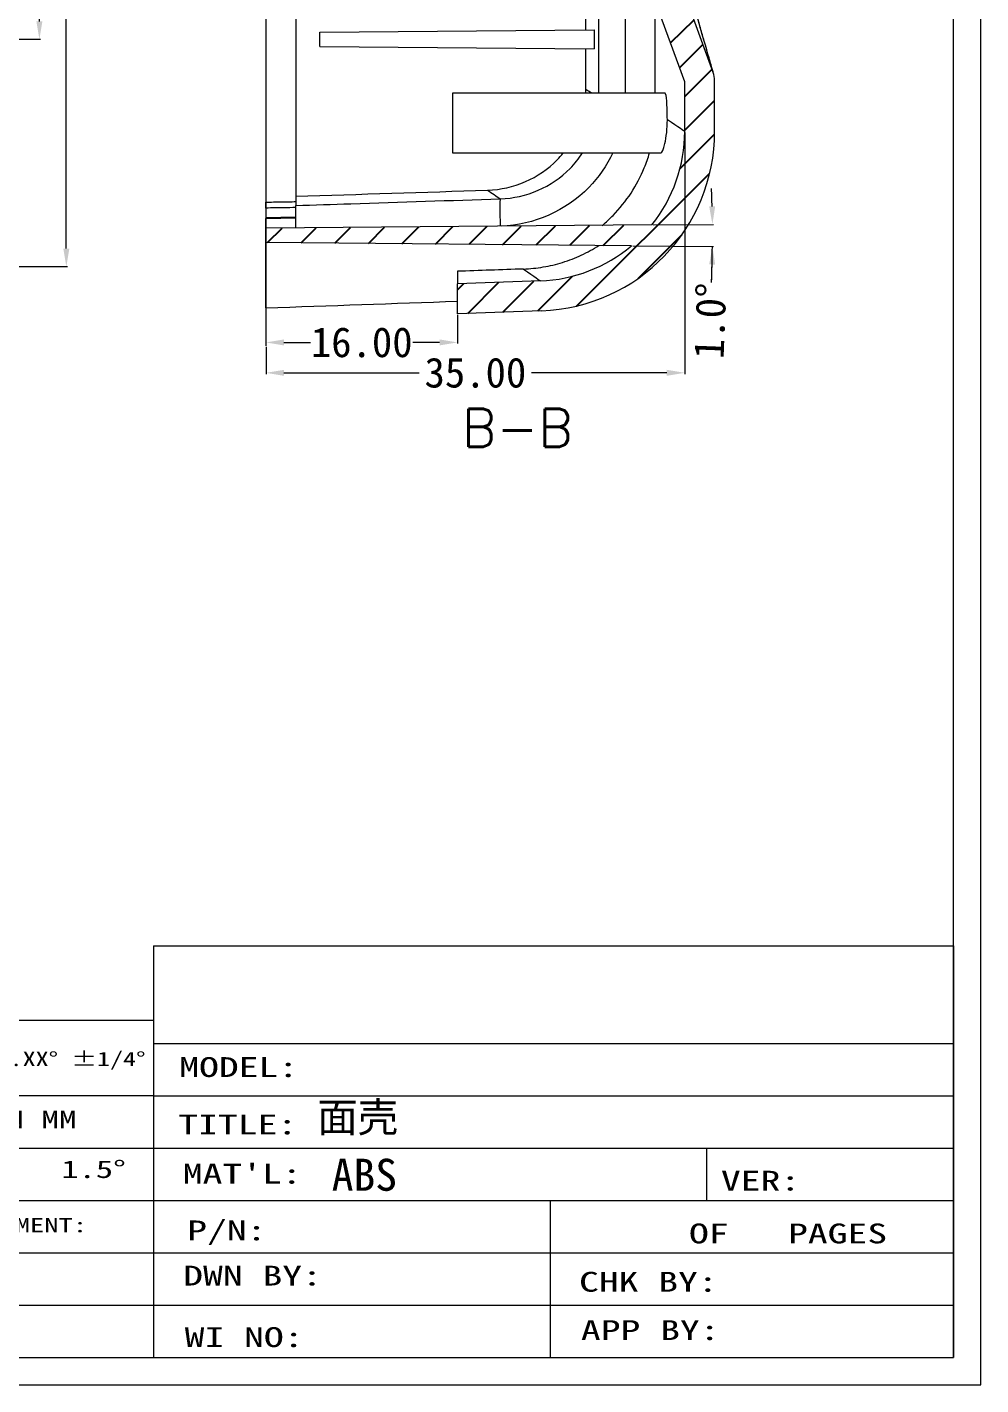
# Model space of a CAD drawing. Extents: x 28 to 864, y 245 to 592.
# Drawn here: x 425.3 to 505.1, y 254.5 to 368 of the extents above; entities that cross this region are included whole.
import ezdxf
from ezdxf.enums import TextEntityAlignment as Align

# ---------------------------------------------------------------- set-up
doc = ezdxf.new("R2010")
doc.units = 0
doc.header["$MEASUREMENT"] = 0
doc.linetypes.add('PHANTOM', pattern=[2.5, 1.25, -0.25, 0.25, -0.25, 0.25, -0.25])
doc.layers.add('10', color=7, linetype='Continuous')
doc.layers.add('TOP', color=7, linetype='Continuous')
doc.styles.add('blockfont', font='simplex.shx', dxfattribs={"bigfont": 'bigfont'})
doc.dimstyles.new('2', dxfattribs={"dimtxt": 2.5, "dimasz": 1.5, "dimexe": 0.1, "dimexo": 0.1, "dimgap": 0.1, "dimtad": 0, "dimzin": 0, "dimdsep": 46, "dimtxsty": 'Standard', "dimcen": 0, "dimclrd": 4, "dimclre": 4, "dimclrt": 3, "dimadec": 1, "dimazin": 0, "dimtfac": 1, "dimtofl": 0, "dimtmove": 0, "dimatfit": 3, "dimfxl": 0.18, "dimtolj": 1, "dimtzin": 0, "dimlwd": 9, "dimlwe": 9, "dimarcsym": 0})

# ---------------------------------------------------------------- blocks, each defined once
blk = doc.blocks.new('HATCH3')
at = {"color": 200, "linetype": 'Continuous'}
for p, q in [((481.05, 366.64), (483.01, 368.59)), ((481.81, 364.57), (483.76, 366.51)), ((482.23, 362.16), (484.52, 364.44)), ((482.23, 359.34), (484.73, 361.83)), ((481.83, 356.11), (484.73, 359.01)), ((473.2, 344.65), (484.33, 355.77)), ((447.37, 349.95), (448.59, 351.17)), ((450.18, 349.93), (451.44, 351.19)), ((452.98, 349.9), (454.3, 351.22)), ((455.79, 349.88), (457.15, 351.24)), ((458.59, 349.86), (460.01, 351.27)), ((461.4, 349.83), (462.86, 351.29)), ((464.21, 349.81), (465.72, 351.32)), ((467.01, 349.78), (468.57, 351.34)), ((469.82, 349.76), (471.43, 351.37)), ((472.62, 349.73), (474.28, 351.39)), ((475.43, 349.71), (477.14, 351.42)), ((478.33, 346.96), (482.02, 350.64)), ((463.23, 346.01), (463.76, 346.53)), ((464.1, 344.04), (466.69, 346.64)), ((467.03, 344.15), (469.62, 346.74)), ((469.96, 344.25), (472.86, 347.15))]:
    blk.add_line(p, q, dxfattribs=at)
blk = doc.blocks.new('*D207')
at = {"color": 4, "linetype": 'Continuous', "lineweight": 9}
for p, q in [((424.85, 434.95), (426.47, 434.95)), ((426.37, 433.45), (426.37, 405.64)), ((426.37, 368.45), (426.37, 396.27)), ((420.08, 366.95), (426.47, 366.95))]:
    blk.add_line(p, q, dxfattribs=at)
for points in [[(426.12, 433.45), (426.62, 433.45), (426.37, 434.95)], [(426.12, 368.45), (426.62, 368.45), (426.37, 366.95)]]:
    blk.add_solid(points, dxfattribs=at)
at = {"layer": 'Defpoints', "color": 0, "linetype": 'Continuous', "lineweight": 9}
for p in [(424.75, 434.95), (419.98, 366.95), (426.37, 366.95)]:
    blk.add_point(p, dxfattribs=at)
at = {"color": 3, "linetype": 'Continuous', "lineweight": 9, "insert": (426.37, 400.95), "char_height": 2.5, "attachment_point": 5, "rotation": 90}
blk.add_mtext('\\A1;68.00', dxfattribs=at)
blk = doc.blocks.new('*D209')
at = {"color": 4, "linetype": 'Continuous', "lineweight": 9}
for p, q in [((424.85, 434.95), (428.72, 434.95)), ((428.62, 433.45), (428.62, 396.14)), ((428.62, 349.45), (428.62, 386.77)), ((405.04, 347.95), (428.72, 347.95))]:
    blk.add_line(p, q, dxfattribs=at)
for points in [[(428.37, 433.45), (428.87, 433.45), (428.62, 434.95)], [(428.37, 349.45), (428.87, 349.45), (428.62, 347.95)]]:
    blk.add_solid(points, dxfattribs=at)
at = {"layer": 'Defpoints', "color": 0, "linetype": 'Continuous', "lineweight": 9}
for p in [(424.75, 434.95), (428.62, 434.95), (404.94, 347.95)]:
    blk.add_point(p, dxfattribs=at)
at = {"color": 3, "linetype": 'Continuous', "lineweight": 9, "insert": (428.62, 391.45), "char_height": 2.5, "attachment_point": 5, "rotation": 90}
blk.add_mtext('\\A1;87.00', dxfattribs=at)
blk = doc.blocks.new('*D267')
at = {"color": 4, "linetype": 'Continuous', "lineweight": 9}
for p, q in [((461.31, 343.91), (461.31, 341.51)), ((445.31, 341.43), (445.31, 341.71)), ((446.81, 341.61), (449.04, 341.61)), ((459.81, 341.61), (457.57, 341.61))]:
    blk.add_line(p, q, dxfattribs=at)
for points in [[(446.81, 341.86), (446.81, 341.36), (445.31, 341.61)], [(459.81, 341.86), (459.81, 341.36), (461.31, 341.61)]]:
    blk.add_solid(points, dxfattribs=at)
at = {"layer": 'Defpoints', "color": 0, "linetype": 'Continuous', "lineweight": 9}
for p in [(461.31, 344.01), (445.31, 341.33), (461.31, 341.61)]:
    blk.add_point(p, dxfattribs=at)
at = {"color": 3, "linetype": 'Continuous', "lineweight": 9, "insert": (453.31, 341.61), "char_height": 2.5, "attachment_point": 5}
blk.add_mtext('\\A1;16.00', dxfattribs=at)
blk = doc.blocks.new('*D268')
at = {"color": 4, "linetype": 'Continuous', "lineweight": 9}
for p, q in [((477.66, 351.44), (482.72, 351.48)), ((475.96, 349.69), (482.72, 349.63))]:
    blk.add_line(p, q, dxfattribs=at)
for start, end in [(1.3102, 2.1204), (357.8795, 359.5), (357.8796, 358.6898)]:
    blk.add_arc((376.55, 350.55), 106.07, start, end, dxfattribs=at)
for points in [[(482.85, 352.98), (482.35, 352.98), (482.62, 351.48)], [(482.35, 348.13), (482.85, 348.12), (482.62, 349.63)]]:
    blk.add_solid(points, dxfattribs=at)
at = {"layer": 'Defpoints', "color": 0, "linetype": 'Continuous', "lineweight": 9}
for p in [(445.31, 351.15), (477.56, 351.44), (482.63, 350.86), (445.31, 349.95), (475.86, 349.69)]:
    blk.add_point(p, dxfattribs=at)
at = {"color": 3, "linetype": 'Continuous', "lineweight": 9, "insert": (482.44, 343.41), "char_height": 2.5, "attachment_point": 5, "rotation": 87.8795}
blk.add_mtext('\\A1;1.0°', dxfattribs=at)
blk = doc.blocks.new('*D270')
at = {"color": 4, "linetype": 'Continuous', "lineweight": 9}
for p, q in [((480.31, 359.15), (480.31, 338.97)), ((445.31, 341.23), (445.31, 338.97)), ((446.81, 339.07), (458.12, 339.07)), ((478.81, 339.07), (467.49, 339.07))]:
    blk.add_line(p, q, dxfattribs=at)
for points in [[(446.81, 339.32), (446.81, 338.82), (445.31, 339.07)], [(478.81, 339.32), (478.81, 338.82), (480.31, 339.07)]]:
    blk.add_solid(points, dxfattribs=at)
at = {"layer": 'Defpoints', "color": 0, "linetype": 'Continuous', "lineweight": 9}
for p in [(480.31, 359.25), (445.31, 341.33), (480.31, 339.07)]:
    blk.add_point(p, dxfattribs=at)
at = {"color": 3, "linetype": 'Continuous', "lineweight": 9, "insert": (462.81, 339.07), "char_height": 2.5, "attachment_point": 5}
blk.add_mtext('\\A1;35.00', dxfattribs=at)
blk = doc.blocks.new('*T273')
at = {"linetype": 'ByBlock', "width": 1.2}
blk.add_text('WI NO:', height=1.8, dxfattribs=at).set_placement((320.43, 5.76), (331.23, 5.76), align=Align.FIT)
blk = doc.blocks.new('*T279')
at = {"linetype": 'ByBlock', "width": 1.111111}
blk.add_text('UNIT IN MM', height=1.6, dxfattribs=at).set_placement((287.36, 25.63), (303.36, 25.63), align=Align.FIT)
blk = doc.blocks.new('*T278')
at = {"linetype": 'ByBlock', "width": 1.071429}
blk.add_text('SURFACE REQUIREMENT:', height=1.3, dxfattribs=at).set_placement((278.32, 16.19), (304.32, 16.19), align=Align.FIT)
blk = doc.blocks.new('*T281')
at = {"linetype": 'ByBlock', "width": 1.571429}
blk.add_text('1.5%%d', height=1.6, dxfattribs=at).set_placement((301.97, 21.12), (307.84, 21.12), align=Align.FIT)
blk = doc.blocks.new('*T274')
at = {"linetype": 'ByBlock', "width": 1.1875}
blk.add_text('.XX%%d %%p1/4%%d', height=1.3, dxfattribs=at).set_placement((297.28, 31.29), (309.63, 31.29), align=Align.FIT)
blk = doc.blocks.new('*T285')
at = {"linetype": 'ByBlock', "width": 1.285714}
blk.add_text('TITLE:', height=1.8, dxfattribs=at).set_placement((319.85, 25.09), (330.65, 25.09), align=Align.FIT)
blk = doc.blocks.new('*T282')
at = {"linetype": 'ByBlock', "width": 1.2}
blk.add_text('MODEL:', height=1.8, dxfattribs=at).set_placement((319.94, 30.3), (330.74, 30.3), align=Align.FIT)
blk = doc.blocks.new('*T284')
at = {"linetype": 'ByBlock', "width": 1.333333}
blk.add_text('P/N:', height=1.8, dxfattribs=at).set_placement((320.66, 15.46), (327.86, 15.46), align=Align.FIT)
blk = doc.blocks.new('*T283')
at = {"linetype": 'ByBlock', "width": 1.105263}
blk.add_text('DWN BY:', height=1.8, dxfattribs=at).set_placement((320.3, 11.35), (332.9, 11.35), align=Align.FIT)
blk = doc.blocks.new('*T286')
at = {"linetype": 'ByBlock', "width": 1.333333}
blk.add_text("MAT'L:", height=1.8, dxfattribs=at).set_placement((320.26, 20.61), (331.06, 20.61), align=Align.FIT)
blk = doc.blocks.new('*T271')
at = {"linetype": 'ByBlock', "width": 1.166667}
blk.add_text('APP BY:', height=1.8, dxfattribs=at).set_placement((356.43, 6.4), (369.03, 6.4), align=Align.FIT)
blk = doc.blocks.new('*T288')
at = {"linetype": 'ByBlock', "width": 1.034483}
blk.add_text('OF   PAGES', height=1.8, dxfattribs=at).set_placement((366.25, 15.18), (384.25, 15.18), align=Align.FIT)
blk = doc.blocks.new('*T287')
at = {"linetype": 'ByBlock', "width": 1.2}
blk.add_text('VER:', height=1.8, dxfattribs=at).set_placement((369.15, 19.98), (376.35, 19.98), align=Align.FIT)
blk = doc.blocks.new('*T272')
at = {"linetype": 'ByBlock', "width": 1.166667}
blk.add_text('CHK BY:', height=1.8, dxfattribs=at).set_placement((356.26, 10.79), (368.86, 10.79), align=Align.FIT)

msp = doc.modelspace()

# ---------------------------------------------------------------- linework, layer by layer
at = {"color": 7, "linetype": 'Continuous', "lineweight": 9}
for p, q in [((505.055, 254.471), (505.055, 591.82)), ((502.783, 256.743), (502.783, 589.549)), ((30.266, 256.743), (502.783, 256.743)), ((27.995, 254.471), (505.055, 254.471))]:
    msp.add_line(p, q, dxfattribs=at)
at = {"lineweight": 9}
for p, q in [((435.904, 291.164), (502.783, 291.164)), ((435.904, 291.164), (435.904, 256.743)), ((502.783, 291.164), (502.783, 256.743)), ((405.297, 284.96), (435.904, 284.96)), ((435.904, 284.96), (435.904, 256.743)), ((435.904, 283.008), (502.783, 283.008)), ((435.904, 278.628), (405.297, 278.628)), ((435.904, 278.628), (502.783, 278.628)), ((405.297, 274.253), (435.904, 274.253)), ((435.904, 274.253), (502.783, 274.253)), ((482.16, 269.875), (482.16, 274.253)), ((405.297, 269.875), (435.904, 269.875)), ((435.904, 269.875), (502.783, 269.875)), ((469.048, 269.875), (469.048, 256.743)), ((405.297, 265.498), (435.904, 265.498)), ((435.904, 265.498), (502.783, 265.498)), ((405.297, 261.12), (435.904, 261.12)), ((435.904, 261.12), (502.783, 261.12))]:
    msp.add_line(p, q, dxfattribs=at)
at = {"layer": '10', "color": 1, "linetype": 'PHANTOM', "lineweight": 9, "ltscale": 10}
msp.add_line((445.307, 528.577), (445.307, 341.331), dxfattribs=at)
at = {"layer": '10', "color": 7, "linetype": 'Continuous', "lineweight": 9}
for p, q in [((445.307, 516.568), (445.307, 353.34)), ((447.807, 376.304), (447.807, 353.826)), ((480.307, 363.397), (476.807, 373.013)), ((482.686, 364.169), (479.427, 373.123)), ((477.845, 362.456), (477.845, 370.16)), ((472.044, 367.748), (472.044, 369.954)), ((473.114, 362.454), (473.114, 369.954)), ((475.323, 369.954), (475.323, 362.454)), ((449.807, 367.554), (472.729, 367.754)), ((472.729, 367.754), (472.729, 366.154)), ((449.807, 366.354), (449.807, 367.554)), ((449.807, 366.354), (472.729, 366.154)), ((472.044, 362.759), (472.044, 366.16)), ((480.307, 359.249), (480.307, 363.397)), ((482.807, 359.249), (482.807, 363.485)), ((460.907, 362.454), (460.907, 359.954)), ((478.668, 362.454), (460.907, 362.454)), ((460.907, 359.954), (460.907, 357.454)), ((460.907, 357.454), (478.331, 357.454)), ((447.807, 353.826), (447.807, 353.058)), ((445.307, 352.842), (445.307, 352.036)), ((447.807, 352.079), (445.307, 352.036)), ((445.307, 352.036), (445.307, 351.977)), ((445.307, 351.977), (447.807, 352.015)), ((445.307, 351.154), (445.307, 351.977)), ((477.564, 351.436), (445.307, 351.154)), ((445.307, 349.954), (445.307, 351.154)), ((475.858, 349.688), (445.307, 349.954)), ((445.307, 344.499), (445.307, 349.954)), ((461.307, 347.557), (461.307, 346.514)), ((468.243, 346.757), (461.307, 346.514)), ((461.307, 344.013), (461.307, 346.514)), ((468.33, 344.258), (461.307, 344.013))]:
    msp.add_line(p, q, dxfattribs=at)
for centre, radius, start, end in [((480.807, 363.485), 2, 360, 20), ((467.807, 359.249), 15, 272, 0), ((467.807, 359.249), 12.5, 321.31283, 0), ((467.807, 359.249), 12.5, 272, 310.10027)]:
    msp.add_arc(centre, radius, start, end, dxfattribs=at)
msp.add_ellipse((464.967, 351.32), major_axis=(0.075, -2.299), ratio=0.0348811, start_param=3.2137793, end_param=4.7112558, dxfattribs=at)
for points, knots in [([(482.685, 364.173), (482.687, 364.165), (482.685, 364.175), (482.683, 364.179), (482.567, 364.585), (482.107, 366.19), (481.764, 367.385), (481.313, 368.963)], [0, 0, 0, 0, 0.0039824, 0.0039824, 0.5019912, 0.5019912, 1, 1, 1, 1]), ([(482.729, 364.038), (482.73, 364.032), (482.727, 364.044), (482.717, 364.08), (482.692, 364.168), (482.654, 364.3), (482.603, 364.475), (482.541, 364.694), (482.465, 364.957), (482.377, 365.265), (482.277, 365.616), (482.163, 366.011), (482.037, 366.451), (481.899, 366.935), (481.748, 367.462), (481.583, 368.037), (481.451, 368.497), (481.371, 368.777), (481.354, 368.838)], [0, 0, 0, 0, 0.0348291, 0.1014569, 0.1683582, 0.2352779, 0.3022619, 0.3693429, 0.436552, 0.50392, 0.5714776, 0.6392553, 0.7072838, 0.7756034, 0.8436404, 0.9121512, 0.9812767, 1, 1, 1, 1]), ([(478.854, 360.22), (478.849, 360.803), (478.829, 361.368), (478.766, 362.174), (478.723, 362.421), (478.675, 362.453), (478.671, 362.454), (478.666, 362.454)], [0, 0, 0, 0, 0.4823922, 0.4823922, 0.9647845, 0.9647845, 1, 1, 1, 1]), ([(478.329, 357.454), (478.391, 357.455), (478.523, 357.746), (478.766, 358.753), (478.86, 359.493), (478.854, 360.22)], [0, 0, 0, 0, 0.4865712, 0.4865712, 1, 1, 1, 1]), ([(463.833, 354.34), (464.926, 354.375), (465.991, 354.615), (467.983, 355.483), (468.89, 356.108), (469.824, 357.061), (469.993, 357.25), (470.152, 357.446)], [0, 0, 0, 0, 0.4476902, 0.4476902, 0.8953804, 0.8953804, 1, 1, 1, 1]), ([(464.887, 353.613), (467.075, 353.678), (469.202, 354.604), (471.108, 356.548), (471.457, 356.985), (471.761, 357.452)], [0, 0, 0, 0, 0.7958616, 0.7958616, 1, 1, 1, 1]), ([(474.291, 357.452), (473.785, 356.386), (473.104, 355.407), (470.378, 352.614), (467.711, 351.43), (464.956, 351.323)], [0, 0, 0, 0, 0.3010703, 0.3010703, 1, 1, 1, 1]), ([(473.418, 351.396), (473.733, 351.66), (474.034, 351.939), (475.434, 353.373), (476.329, 354.738), (477.094, 356.615), (477.238, 357.03), (477.359, 357.453)], [0, 0, 0, 0, 0.1681477, 0.1681477, 0.8203571, 0.8203571, 1, 1, 1, 1]), ([(445.307, 353.34), (445.723, 353.347), (446.14, 353.353), (446.556, 353.36), (446.973, 353.367), (447.39, 353.373), (447.807, 353.38)], [0, 0, 0, 0, 0.4997659, 0.4997659, 0.4997659, 1, 1, 1, 1]), ([(445.307, 352.842), (445.307, 352.847), (445.307, 352.861), (445.307, 352.884), (445.307, 352.907), (445.307, 352.939), (445.307, 352.978), (445.307, 353.017), (445.307, 353.063), (445.307, 353.112), (445.307, 353.162), (445.307, 353.217), (445.307, 353.273), (445.307, 353.295), (445.307, 353.317), (445.307, 353.34)], [0, 0, 0, 0, 0.2274465, 0.2274465, 0.2274465, 0.4548953, 0.4548953, 0.4548953, 0.6823109, 0.6823109, 0.6823109, 0.909716, 0.909716, 0.909716, 1, 1, 1, 1]), ([(447.807, 353.058), (449.338, 353.108), (450.87, 353.157), (452.401, 353.207), (456.563, 353.342), (460.725, 353.477), (464.887, 353.613)], [0, 0, 0, 0, 0.2690092, 0.2690092, 0.2690092, 1, 1, 1, 1]), ([(447.807, 351.176), (447.807, 351.606), (447.807, 352.01), (447.807, 352.75), (447.807, 353.016), (447.807, 353.058)], [0, 0, 0, 0, 0.4321711, 0.4321711, 1, 1, 1, 1]), ([(447.807, 352.882), (447.473, 352.877), (447.14, 352.871), (446.807, 352.866), (446.307, 352.858), (445.807, 352.85), (445.307, 352.842)], [0, 0, 0, 0, 0.3998878, 0.3998878, 0.3998878, 1, 1, 1, 1]), ([(466.819, 347.747), (467.381, 347.766), (467.935, 347.823), (469.027, 348.008), (469.566, 348.136), (470.364, 348.383), (470.628, 348.475), (471.152, 348.676), (471.41, 348.786), (472.171, 349.139), (472.661, 349.408), (473.135, 349.711)], [0, 0, 0, 0, 0.25, 0.25, 0.5, 0.5, 0.625, 0.625, 0.75, 0.75, 1, 1, 1, 1])]:
    msp.add_open_spline(points, degree=3, knots=knots, dxfattribs=at)
for points in [[(472.039, 362.454), (472.042, 362.555), (472.044, 362.657), (472.044, 362.759)], [(472.501, 362.453), (472.354, 362.551), (472.201, 362.654), (472.044, 362.759)], [(480.304, 359.252), (480.31, 359.248), (479.822, 359.573), (478.854, 360.22)], [(447.807, 353.826), (453.149, 353.998), (458.491, 354.169), (463.833, 354.34)], [(463.833, 354.34), (464.213, 354.078), (464.564, 353.836), (464.887, 353.613)], [(466.819, 347.747), (464.982, 347.683), (463.144, 347.62), (461.307, 347.557)], [(466.819, 347.747), (467.766, 347.089), (468.239, 346.76), (468.242, 346.758)], [(445.307, 344.499), (450.64, 344.683), (455.973, 344.868), (461.307, 345.052)]]:
    msp.add_open_spline(points, degree=3, dxfattribs=at)

# ---------------------------------------------------------------- block references
at = {"lineweight": 9, "xscale": 0.919927691108569, "yscale": 0.9199276911075174, "zscale": 0.9199276911080806}
for name, p in [('*T274', (150.41, 252.333)), ('*T282', (143.738, 252.333)), ('*T279', (150.41, 252.333)), ('*T285', (143.738, 252.333)), ('*T281', (150.41, 252.333)), ('*T286', (143.738, 252.333)), ('*T287', (143.738, 252.333)), ('*T278', (150.41, 252.333)), ('*T284', (143.738, 252.333)), ('*T288', (143.738, 252.333)), ('*T283', (143.738, 252.333)), ('*T272', (143.738, 252.333)), ('*T273', (143.738, 252.333)), ('*T271', (143.738, 252.333))]:
    msp.add_blockref(name, p, dxfattribs=at)
at = {"layer": '10', "color": 200, "linetype": 'Continuous', "lineweight": 9}
msp.add_blockref('HATCH3', (-1.928, 0), dxfattribs=at)

# ---------------------------------------------------------------- texts
at = {"color": 3, "lineweight": 9, "insert": (449.595, 278.091), "char_height": 2.47945, "width": 994.18975, "attachment_point": 1}
msp.add_mtext('{\\fSimSun|b0|i0|c134|p54;面壳}', dxfattribs=at)
at = {"color": 3, "linetype": 'Continuous', "lineweight": 9, "insert": (450.801, 273.369), "char_height": 2.6744, "width": 16.89232, "attachment_point": 1}
msp.add_mtext('ABS', dxfattribs=at)
at = {"layer": 'TOP', "color": 1, "linetype": 'Continuous', "lineweight": 9, "insert": (465.226, 332.891), "char_height": 3.175, "attachment_point": 8, "line_spacing_factor": 0.903614, "style": 'blockfont'}
msp.add_mtext('\\W01.000; \\H3.17;B-B\\H3.17;', dxfattribs=at)

# ---------------------------------------------------------------- dimensions: what is measured, and where the dimension line sits
at = {"linetype": 'Continuous', "lineweight": 9}
for base, p1, p2, picture, middle in [((428.619, 434.954), (404.937, 347.954), (424.748, 434.954), '*D209', (428.619, 391.454)), ((426.366, 366.954), (424.748, 434.954), (419.977, 366.954), '*D207', (426.366, 400.954))]:
    dim = msp.add_linear_dim(base=base, p1=p1, p2=p2, angle=90, dimstyle='2', dxfattribs=at)
    dim.commit()
    dim.dimension.update_dxf_attribs({"geometry": picture, "text_midpoint": middle})
for base, p2, picture, middle in [((480.307, 339.073), (480.307, 359.249), '*D270', (462.807, 339.073)), ((461.307, 341.611), (461.307, 344.013), '*D267', (453.307, 341.611))]:
    dim = msp.add_linear_dim(base=base, p1=(445.307, 341.331), p2=p2, dimstyle='2', dxfattribs=at)
    dim.commit()
    dim.dimension.update_dxf_attribs({"geometry": picture, "text_midpoint": middle})
dim = msp.add_angular_dim_2l(base=(482.627, 350.863), line1=((475.858, 349.688), (445.307, 349.954)), line2=((477.564, 351.436), (445.307, 351.154)), dimstyle='2', dxfattribs=at)
dim.commit()
dim.dimension.update_dxf_attribs({"geometry": '*D268', "text_midpoint": (482.436, 343.406)})

doc.saveas('drawing.dxf')
